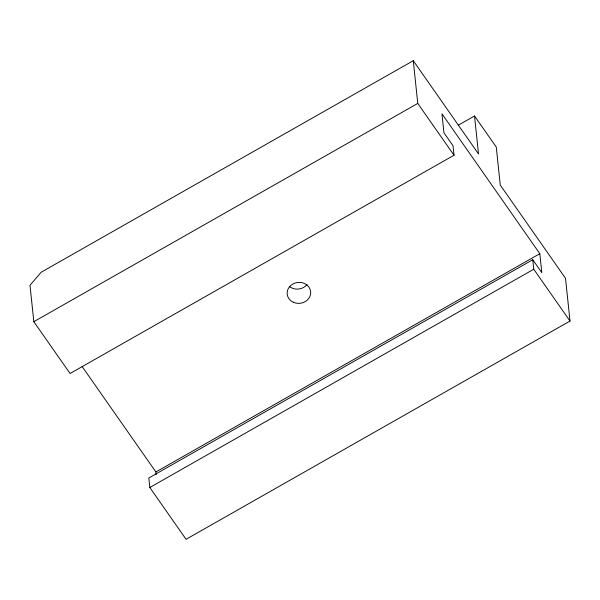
<?xml version="1.0" encoding="UTF-8"?>
<svg xmlns="http://www.w3.org/2000/svg" width="600" height="600" viewBox="0 0 600 600"><rect width="100%" height="100%" fill="white"/><g stroke="black" fill="none" stroke-linecap="round" stroke-linejoin="round"><path stroke-width="0.9" d="M474.525 115.988L478.515 153.96L413.272 60.698L41.145 272.243L30 285.285L33.825 321.683L70.073 373.5L454.013 155.235L453.007 145.74L443.947 132.788L441.952 113.797L539.82 253.695L541.815 272.685L532.755 259.733L148.815 477.998L149.82 487.493L186.06 539.303L570 321.045L565.507 278.317L500.265 185.055L496.275 147.075L474.525 115.988L458.295 125.212M33.825 321.683L417.765 103.417L413.272 60.698M156.172 474.675L155.887 471.96L539.82 253.695M149.82 487.493L533.752 269.228L532.755 259.733M417.765 103.417L454.013 155.235M533.752 269.228L570 321.045M82.08 366.465L155.887 471.96M306.96 284.595A11.797 10.478 -6 0 1 289.32 286.433M293.303 302.228A11.797 10.478 -6 0 0 310.695 292.343A11.797 10.478 -6 0 0 292.755 284.07A11.797 10.478 -6 0 0 293.303 302.228"/></g></svg>
